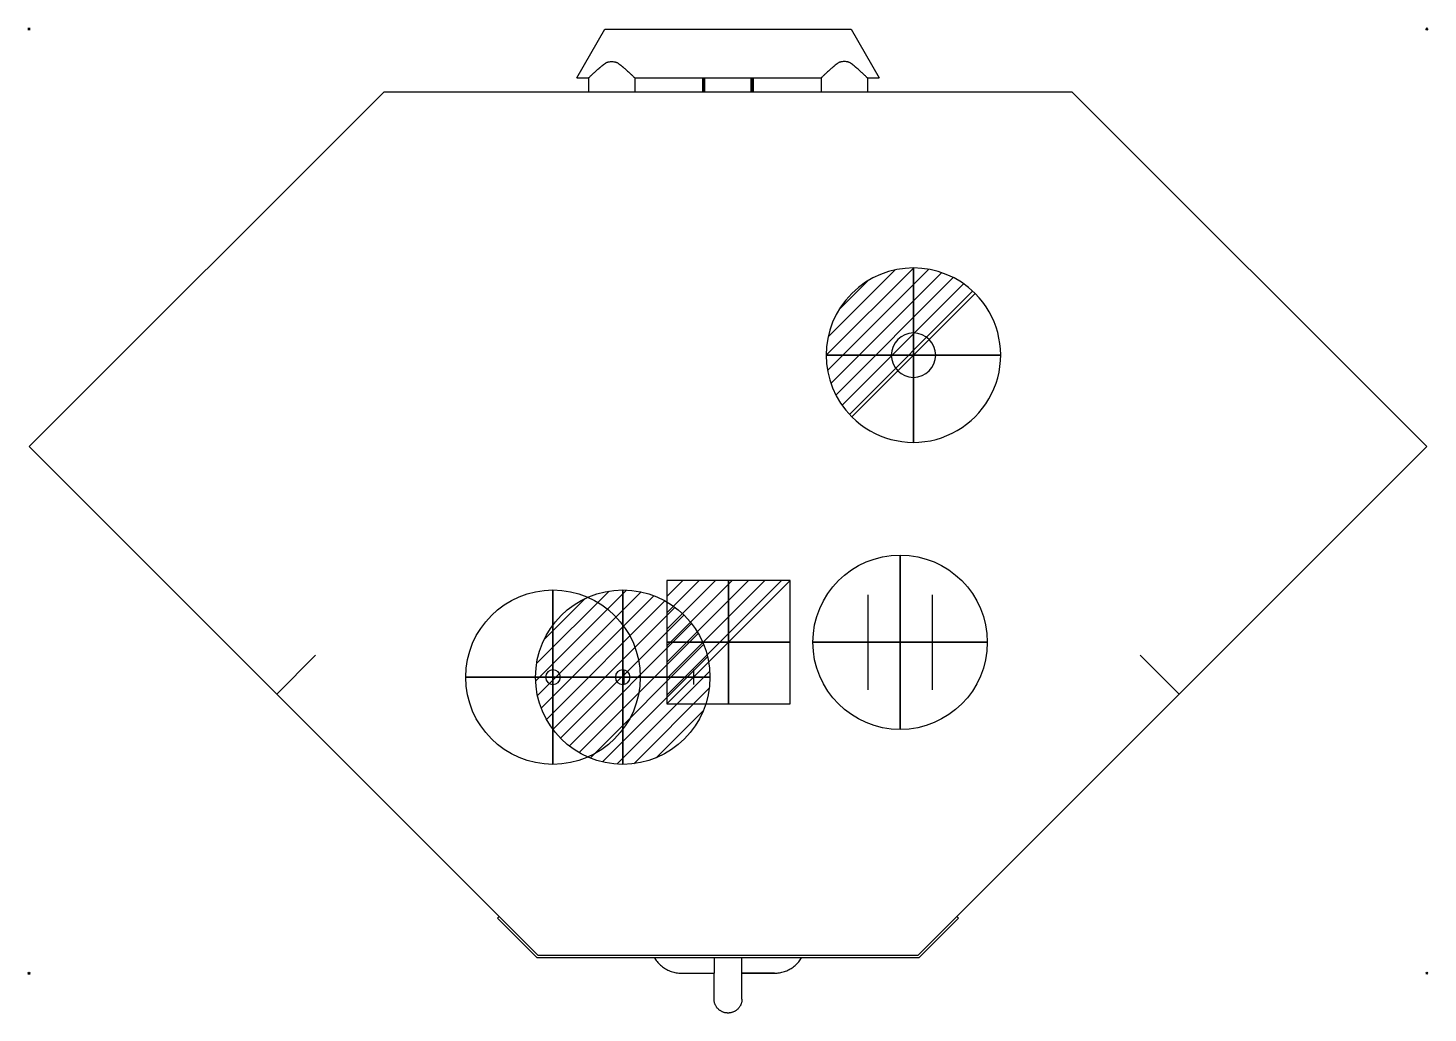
# Model space of a CAD drawing. Header units: millimetres. Extents: x -1 to 1203, y -846 to 1.
import ezdxf

# ---------------------------------------------------------------- set-up
doc = ezdxf.new("R2010")
doc.units = ezdxf.units.MM
doc.header["$PDMODE"] = 3
doc.linetypes.add('CONTINUA', pattern=[0])
for name, color, linetype in [('IQ_200_2D', 1, 'CONTINUA'), ('IQ_200_3D', 1, 'CONTINUA'), ('IQ_204_2D', 7, 'Continuous'), ('IQ_CON_COLDWATER_INT', 7, 'Continuous'), ('IQ_CON_CONNECTION_INT', 7, 'Continuous'), ('IQ_CON_DRAIN_INT', 7, 'Continuous'), ('IQ_CON_ELECTRICITY_INT', 7, 'Continuous'), ('IQ_CON_HOTWATER_INT', 7, 'Continuous'), ('IQ_INS_3D', 3, 'Continuous')]:
    doc.layers.add(name, color=color, linetype=linetype)

# ---------------------------------------------------------------- blocks, each defined once
blk = doc.blocks.new('*X4')
at = {"color": 0}
for p, q in [((313.99, 2209.04), (321.51, 2216.55)), ((314.11, 2207.74), (322.8, 2216.44)), ((314.16, 2210.62), (319.93, 2216.39)), ((314.4, 2206.62), (323.93, 2216.15)), ((314.82, 2205.62), (324.92, 2215.72)), ((315.1, 2212.98), (317.57, 2215.44)), ((315.35, 2204.74), (325.8, 2215.19)), ((315.99, 2203.96), (326.58, 2214.56))]:
    blk.add_line(p, q, dxfattribs=at)
blk = doc.blocks.new('DRAIN')
blk.add_line((-2.121, -2.121), (2.121, 2.121))
at = {"extrusion": (-1, 0, 0)}
blk.add_line((0, 2.121, -2.121), (0, -2.121, 2.121), dxfattribs=at)
at = {"extrusion": (0, -1, 0)}
blk.add_line((-2.121, 0, -2.121), (2.121, 0, 2.121), dxfattribs=at)
for start, end in [(45, 225), (225, 45)]:
    blk.add_arc((0, 0), 3, start, end)
at = {"extrusion": (-1, 0, 0)}
for start, end in [(45, 225), (225, 45)]:
    blk.add_arc((0, 0), 3, start, end, dxfattribs=at)
at = {"extrusion": (0, -1, 0)}
for start, end in [(45, 225), (225, 45)]:
    blk.add_arc((0, 0), 3, start, end, dxfattribs=at)
at = {"xscale": 0.4000000000000909, "yscale": 0.4000000000000909, "zscale": 0.4000000000000909}
blk.add_blockref('*X4', (-128.597, -883.621), dxfattribs=at)
at = {"extrusion": (-1, 0, 0), "xscale": 0.3999999999999773, "yscale": 0.3999999999999773, "zscale": 0.3999999999999773}
blk.add_blockref('*X4', (-128.597, -883.621), dxfattribs=at)
at = {"extrusion": (0, -1, 0), "xscale": 0.4000000000000909, "yscale": 0.4000000000000909, "zscale": 0.4000000000000909}
blk.add_blockref('*X4', (-128.597, -883.621), dxfattribs=at)
blk = doc.blocks.new('*X5')
at = {"color": 0}
for p, q in [((286.774344, 2204.447934), (296.618251, 2214.291842)), ((286.774344, 2205.862148), (295.204037, 2214.291842)), ((286.774344, 2207.276361), (293.789824, 2214.291842)), ((286.774344, 2208.690575), (292.37561, 2214.291842)), ((286.774344, 2210.104788), (290.961397, 2214.291842)), ((286.774344, 2211.519002), (289.547183, 2214.291842)), ((286.774344, 2212.933216), (288.13297, 2214.291842))]:
    blk.add_line(p, q, dxfattribs=at)
blk = doc.blocks.new('ELECTRICITY')
for p, q in [((2.121, 2.121), (-2.121, 2.121)), ((-2.121, 2.121), (-2.121, -2.121)), ((-2.121, -2.121), (2.121, 2.121)), ((2.121, -2.121), (2.121, 2.121)), ((-2.121, -2.121), (2.121, -2.121))]:
    blk.add_line(p, q)
at = {"extrusion": (-1, 0, 0)}
for p, q in [((0, -2.121, 2.121), (0, 2.121, 2.121)), ((0, 2.121, -2.121), (0, -2.121, -2.121)), ((0, 2.121, 2.121), (0, 2.121, -2.121)), ((0, 2.121, -2.121), (0, -2.121, 2.121)), ((0, -2.121, -2.121), (0, -2.121, 2.121))]:
    blk.add_line(p, q, dxfattribs=at)
at = {"extrusion": (0, -1, 0)}
for p, q in [((2.121, 0, 2.121), (-2.121, 0, 2.121)), ((-2.121, 0, -2.121), (2.121, 0, -2.121)), ((-2.121, 0, 2.121), (-2.121, 0, -2.121)), ((-2.121, 0, -2.121), (2.121, 0, 2.121)), ((2.121, 0, -2.121), (2.121, 0, 2.121))]:
    blk.add_line(p, q, dxfattribs=at)
at = {"xscale": 0.4000000000000909, "yscale": 0.4000000000000909, "zscale": 0.4000000000000909}
blk.add_blockref('*X5', (-116.831, -883.595), dxfattribs=at)
at = {"extrusion": (-1, 0, 0), "xscale": 0.3999999999999773, "yscale": 0.3999999999999773, "zscale": 0.3999999999999773}
blk.add_blockref('*X5', (-116.831, -883.595), dxfattribs=at)
at = {"extrusion": (0, -1, 0), "xscale": 0.4000000000000909, "yscale": 0.4000000000000909, "zscale": 0.4000000000000909}
blk.add_blockref('*X5', (-116.831, -883.595), dxfattribs=at)
blk = doc.blocks.new('CONNECTION')
for p, q in [((-1.106, 1.636), (-1.106, -1.636)), ((1.106, 1.636), (1.106, -1.636)), ((-1.106, 0), (1.106, 0))]:
    blk.add_line(p, q)
at = {"extrusion": (-1, 0, 0)}
for p, q in [((0, 1.106, 1.636), (0, 1.106, -1.636)), ((0, 1.106), (0, -1.106)), ((0, -1.106, 1.636), (0, -1.106, -1.636))]:
    blk.add_line(p, q, dxfattribs=at)
at = {"extrusion": (0, -1, 0)}
for p, q in [((-1.106, 0, 1.636), (-1.106, 0, -1.636)), ((-1.106, 0), (1.106, 0)), ((1.106, 0, 1.636), (1.106, 0, -1.636))]:
    blk.add_line(p, q, dxfattribs=at)
blk.add_circle((0, 0), 3)
at = {"extrusion": (-1, 0, 0)}
blk.add_circle((0, 0), 3, dxfattribs=at)
at = {"extrusion": (0, -1, 0)}
blk.add_circle((0, 0), 3, dxfattribs=at)
blk = doc.blocks.new('FamilyGeomCombination_71074-Ref_ Level')
at = {"color": 8, "lineweight": 60}
for p, q in [((-21, 364), (-21, 351.8)), ((21, 351.8), (21, 364))]:
    blk.add_line(p, q, dxfattribs=at)
blk = doc.blocks.new('*X7')
at = {"color": 0}
for p, q in [((134.08, 2208.73), (141.89, 2216.54)), ((134.16, 2210.23), (140.39, 2216.46)), ((134.24, 2207.47), (143.15, 2216.38)), ((134.56, 2206.38), (144.24, 2216.06)), ((134.8, 2212.28), (138.34, 2215.82)), ((135.01, 2205.42), (145.2, 2215.61)), ((135.56, 2204.56), (146.06, 2215.06)), ((136.22, 2203.8), (146.82, 2214.4)), ((136.96, 2203.13), (147.49, 2213.66)), ((137.81, 2202.56), (148.06, 2212.81)), ((138.76, 2202.1), (148.52, 2211.86)), ((139.83, 2201.76), (148.86, 2210.79)), ((141.06, 2201.57), (149.05, 2209.56)), ((142.52, 2201.61), (149.01, 2208.1)), ((144.44, 2202.12), (148.5, 2206.18))]:
    blk.add_line(p, q, dxfattribs=at)
blk = doc.blocks.new('hotwater')
for p, q in [((0, 0, -3), (0, 0, -3)), ((3, 0), (3, 0))]:
    blk.add_line(p, q)
blk.add_circle((0, 0), 3)
at = {"extrusion": (-1, 0, 0)}
blk.add_circle((0, 0), 3, dxfattribs=at)
at = {"extrusion": (0, -1, 0)}
blk.add_circle((0, 0), 3, dxfattribs=at)
at = {"xscale": 0.4000000000000909, "yscale": 0.4000000000000909, "zscale": 0.4000000000000909}
blk.add_blockref('*X7', (-56.628, -883.621), dxfattribs=at)
at = {"extrusion": (-1, 0, 0), "xscale": 0.3999999999999773, "yscale": 0.3999999999999773, "zscale": 0.3999999999999773}
blk.add_blockref('*X7', (-56.628, -883.621), dxfattribs=at)
at = {"extrusion": (0, -1, 0), "xscale": 0.4000000000000909, "yscale": 0.4000000000000909, "zscale": 0.4000000000000909}
blk.add_blockref('*X7', (-56.628, -883.621), dxfattribs=at)
blk = doc.blocks.new('coldwater')
blk.add_circle((0, 0), 3)
at = {"extrusion": (-1, 0, 0)}
blk.add_circle((0, 0), 3, dxfattribs=at)
at = {"extrusion": (0, -1, 0)}
blk.add_circle((0, 0), 3, dxfattribs=at)

msp = doc.modelspace()

# ---------------------------------------------------------------- linework, layer by layer
for p, q in [((212.9, -572), (246.3, -538.6)), ((989, -572.1), (955.5, -538.6))]:
    msp.add_line(p, q)
at = {"layer": 'IQ_200_2D', "linetype": 'Continuous'}
for p, q in [((471, -42), (495.2, 0)), ((495.2, 0), (706.8, 0)), ((706.8, 0), (731, -42)), ((471, -42), (481, -42)), ((481, -42), (481, -54.2)), ((721, -42), (731, -42)), ((721, -42), (721, -54.2)), ((304.9, -54.2), (0, -359.1)), ((481, -54.2), (304.9, -54.2)), ((897.1, -54.2), (721, -54.2)), ((1202, -359.1), (897.1, -54.2)), ((0, -359.1), (404.3, -763.3)), ((797.7, -763.3), (1202, -359.1)), ((404.3, -763.3), (402.9, -764.8)), ((402.9, -764.8), (436.7, -798.6)), ((765.3, -798.6), (799.1, -764.8)), ((799.1, -764.8), (797.7, -763.3)), ((436.7, -798.6), (537.7, -798.6)), ((664.3, -798.6), (765.3, -798.6)), ((561, -812), (589, -812)), ((589, -834.3), (589, -812)), ((641, -812), (613, -812)), ((613, -834.3), (613, -812))]:
    msp.add_line(p, q, dxfattribs=at)
at = {"layer": 'IQ_200_2D', "linetype": 'Continuous', "flags": 128}
for points in [[(537.7, -798.6), (538.1, -799.3), (538.7, -800.2), (539.3, -801.1), (540, -802), (540.7, -802.8), (541.4, -803.6), (542.2, -804.4), (543, -805.1), (543.8, -805.8), (544.6, -806.5), (545.5, -807.1), (546.4, -807.7), (547.3, -808.3), (548.3, -808.8), (549.2, -809.3), (550.2, -809.8), (551.2, -810.2), (552.2, -810.5), (553.3, -810.9), (554.3, -811.2), (555.4, -811.4), (556.4, -811.6), (557.5, -811.8), (558.6, -811.9), (559.6, -812), (560.7, -812), (561, -812)], [(641, -812), (642.1, -812), (643.2, -811.9), (644.2, -811.8), (645.3, -811.7), (646.4, -811.5), (647.4, -811.2), (648.5, -810.9), (649.5, -810.6), (650.5, -810.3), (651.5, -809.9), (652.5, -809.4), (653.5, -808.9), (654.4, -808.4), (655.3, -807.9), (656.2, -807.3), (657.1, -806.7), (658, -806), (658.8, -805.3), (659.6, -804.6), (660.4, -803.8), (661.1, -803), (661.8, -802.2), (662.5, -801.4), (663.1, -800.5), (663.7, -799.6), (664.3, -798.7)], [(613, -834.3), (613, -834.7), (613, -835.2), (612.9, -835.7), (612.8, -836.2), (612.8, -836.7), (612.7, -837.1), (612.5, -837.6), (612.4, -838), (612.2, -838.5), (612.1, -838.9), (611.9, -839.4), (611.6, -839.8), (611.4, -840.2), (611.2, -840.6), (610.9, -841), (610.6, -841.4), (610.3, -841.8), (610, -842.2), (609.7, -842.5), (609.4, -842.9), (609, -843.2), (608.6, -843.5), (608.3, -843.8), (607.9, -844.1), (607.5, -844.4), (607.1, -844.6), (606.7, -844.9), (606.2, -845.1), (605.8, -845.3), (605.3, -845.5), (604.9, -845.6), (604.4, -845.8), (604, -845.9), (603.5, -846), (603, -846.1), (602.6, -846.2), (602.1, -846.2), (601.6, -846.3), (601.1, -846.3), (600.6, -846.3), (600.2, -846.2), (599.7, -846.2), (599.2, -846.1), (598.7, -846.1), (598.3, -846), (597.8, -845.8), (597.3, -845.7), (596.9, -845.5), (596.4, -845.4), (596, -845.2), (595.6, -845), (595.2, -844.7), (594.7, -844.5), (594.3, -844.2), (593.9, -844), (593.6, -843.7), (593.2, -843.4), (592.8, -843.1), (592.5, -842.7), (592.2, -842.4), (591.8, -842), (591.5, -841.6), (591.2, -841.3), (591, -840.9), (590.7, -840.5), (590.5, -840), (590.3, -839.6), (590.1, -839.2), (589.9, -838.7), (589.7, -838.3), (589.5, -837.8), (589.4, -837.4), (589.3, -836.9), (589.2, -836.4), (589.1, -836), (589.1, -835.5), (589, -835), (589, -834.5), (589, -834.3)]]:
    msp.add_lwpolyline(points, dxfattribs=at)
at = {"layer": 'IQ_200_3D'}
for p, q in [((450.5, -551.1, 179), (450.5, -563.8, 179)), ((511.4, -551.1, 179), (511.4, -563.8, 179)), ((571.4, -551.1, 179), (571.4, -563.8, 179)), ((444.1, -557.4, 179), (456.8, -557.4, 179))]:
    msp.add_line(p, q, dxfattribs=at)
at = {"layer": 'IQ_200_3D', "extrusion": (-3.22972e-15, 0, -1)}
for centre, radius in [((-760.5, -280.4, -185), 19.1), ((-450.5, -557.4, -179), 6.35), ((-510.5, -557.4, -179), 6.35)]:
    msp.add_circle(centre, radius, dxfattribs=at)
at = {"layer": 'IQ_204_2D', "linetype": 'Continuous'}
for p, q in [((521, -42), (681, -42)), ((521, -42), (521, -54.2)), ((581, -54.2), (581, -42)), ((621, -54.2), (621, -42)), ((681, -42), (681, -54.2)), ((721, -54.2), (481, -54.2)), ((437.5, -796.6), (404.3, -763.3)), ((797.7, -763.3), (764.5, -796.6)), ((437.5, -796.6), (764.5, -796.6)), ((537.7, -798.6), (664.3, -798.6)), ((589, -798.6), (589, -812)), ((613, -812), (613, -798.6)), ((561, -812), (589, -812)), ((613, -812), (641, -812))]:
    msp.add_line(p, q, dxfattribs=at)
for points in [[(481, -42), (481.1, -42), (481.3, -41.8), (481.9, -41.2), (482.4, -40.6), (483.2, -39.9), (484.1, -39.1), (485.1, -38.2), (486.1, -37.2), (487.3, -36.1), (488.5, -35), (489.6, -34.1), (490.4, -33.4), (490.8, -33), (491.2, -32.7), (491.5, -32.5), (492, -32.1), (492.8, -31.3), (494, -30.3), (495.3, -29.3), (496.3, -28.8), (496.8, -28.6), (497.2, -28.4), (497.7, -28.3), (498.3, -28.1), (499.4, -27.9), (501, -27.8), (502.6, -27.9), (503.7, -28.1), (504.3, -28.3), (504.7, -28.4), (505.2, -28.6), (505.7, -28.8), (506.7, -29.3), (508, -30.3), (509.2, -31.3), (510, -32.1), (510.5, -32.5), (510.8, -32.7), (511.2, -33), (511.6, -33.4), (512.4, -34.1), (513.5, -35), (514.7, -36.1), (515.9, -37.2), (516.9, -38.2), (517.9, -39.1), (518.8, -39.9), (519.6, -40.6), (520.1, -41.2), (520.7, -41.8), (520.9, -42), (521, -42)], [(721, -42), (720.9, -42), (720.7, -41.8), (720.1, -41.2), (719.6, -40.6), (718.8, -39.9), (717.9, -39.1), (716.9, -38.2), (715.9, -37.2), (714.7, -36.1), (713.5, -35), (712.4, -34.1), (711.6, -33.4), (711.2, -33), (710.8, -32.7), (710.5, -32.5), (710, -32.1), (709.2, -31.3), (708, -30.3), (706.7, -29.3), (705.7, -28.8), (705.2, -28.6), (704.7, -28.4), (704.3, -28.3), (703.7, -28.1), (702.6, -27.9), (701, -27.8), (699.4, -27.9), (698.3, -28.1), (697.7, -28.3), (697.2, -28.4), (696.8, -28.6), (696.3, -28.8), (695.3, -29.3), (694, -30.3), (692.8, -31.3), (692, -32.1), (691.5, -32.5), (691.2, -32.7), (690.8, -33), (690.4, -33.4), (689.6, -34.1), (688.5, -35), (687.3, -36.1), (686.1, -37.2), (685.1, -38.2), (684.1, -39.1), (683.2, -39.9), (682.4, -40.6), (681.9, -41.2), (681.3, -41.8), (681.1, -42), (681, -42)]]:
    msp.add_open_spline(points, degree=3, knots=[0, 0, 0, 0, 0.055556, 0.083333, 0.111111, 0.138889, 0.166667, 0.194444, 0.222222, 0.25, 0.277778, 0.305556, 0.319444, 0.326389, 0.333333, 0.340278, 0.347222, 0.361111, 0.388889, 0.416667, 0.430556, 0.4375, 0.444444, 0.451389, 0.458333, 0.472222, 0.5, 0.527778, 0.541667, 0.548611, 0.555556, 0.5625, 0.569444, 0.583333, 0.611111, 0.638889, 0.652778, 0.659722, 0.666667, 0.673611, 0.680556, 0.694444, 0.722222, 0.75, 0.777778, 0.805556, 0.833333, 0.861111, 0.888889, 0.916667, 0.944444, 1, 1, 1, 1], dxfattribs=at)
at = {"layer": 'IQ_INS_3D'}
for p in [(0, 0), (1202, 0), (0, -812), (1202, -812)]:
    msp.add_point(p, dxfattribs=at)

# ---------------------------------------------------------------- block references
at = {"layer": 'IQ_204_2D', "linetype": 'Continuous'}
msp.add_blockref('FamilyGeomCombination_71074-Ref_ Level', (601, -406), dxfattribs=at)
at = {"layer": 'IQ_CON_COLDWATER_INT', "extrusion": (-1, 0, 0), "xscale": 25, "yscale": 25, "zscale": 25, "rotation": 270}
msp.add_blockref('coldwater', (557.4, 0, -450.5), dxfattribs=at)
at = {"layer": 'IQ_CON_CONNECTION_INT', "xscale": 25, "yscale": 25, "zscale": 25}
msp.add_blockref('CONNECTION', (749, -527.4), dxfattribs=at)
at = {"layer": 'IQ_CON_DRAIN_INT', "xscale": 25, "yscale": 25, "zscale": 25}
msp.add_blockref('DRAIN', (760.5, -280.4), dxfattribs=at)
at = {"layer": 'IQ_CON_ELECTRICITY_INT', "xscale": 25, "yscale": 25, "zscale": 25}
msp.add_blockref('ELECTRICITY', (601.5, -527.4), dxfattribs=at)
at = {"layer": 'IQ_CON_HOTWATER_INT', "xscale": 25, "yscale": 25, "zscale": 25}
msp.add_blockref('hotwater', (510.5, -557.4), dxfattribs=at)

doc.saveas('drawing.dxf')
